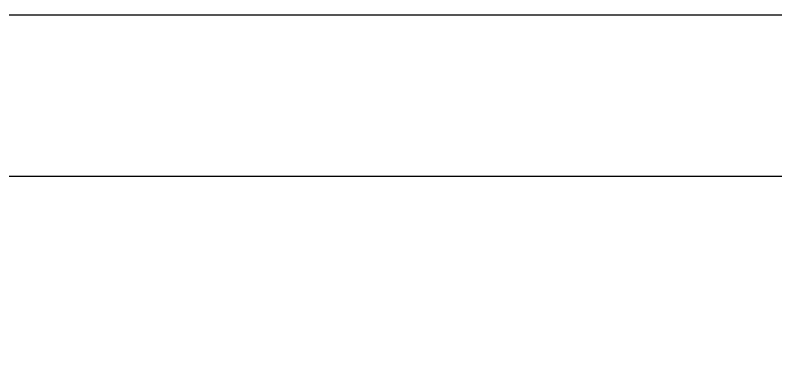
# Model space of a CAD drawing. Extents: x 824 to 1418, y -5538 to -5118.
# Drawn here: x 984.2 to 1144.7, y -5191.6 to -5118.2 of the extents above; entities that cross this region are included whole.
import ezdxf

# ---------------------------------------------------------------- set-up
doc = ezdxf.new("R2010")
doc.units = 0
doc.header["$LTSCALE"] = 7
doc.header["$MEASUREMENT"] = 0
doc.layers.get('0').update_dxf_attribs({"color": 2, "linetype": 'CONTINUOUS'})

msp = doc.modelspace()

# ---------------------------------------------------------------- linework, layer by layer
at = {"color": 4}
msp.add_line((854.591097553672, -5152.244794077843), (1403.591097553672, -5152.244794077843), dxfattribs=at)
msp.add_lwpolyline([(1417.591097553696, -5118.244794077826), (823.591097553672, -5118.244794077826), (823.591097553672, -5538.244794077843), (1417.591097553696, -5538.244794077843)], close=True)

doc.saveas('drawing.dxf')
